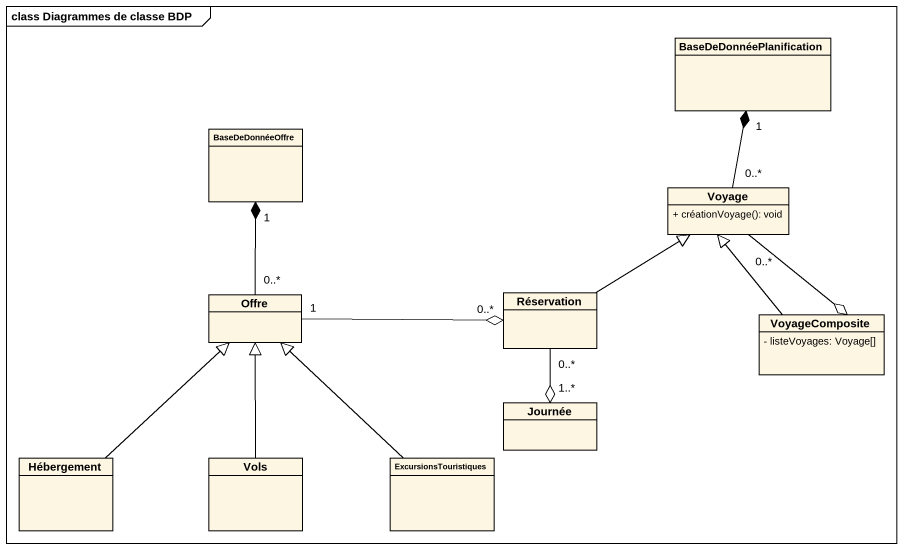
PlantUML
@startuml
mainframe class Diagrammes de classe BDP
hide circle
hide empty members
skinparam classAttributeIconSize 0
class BaseDeDonnéePlanification
class BaseDeDonnéeOffre
class Voyage {
  + créationVoyage(): void
}
class Offre
class Réservation
class VoyageComposite {
  - listeVoyages: Voyage[]
}
class Journée
class Hébergement
class Vols
class ExcursionsTouristiques
Voyage "0..*" -up-* "1" BaseDeDonnéePlanification
Voyage "0..*" --o VoyageComposite
Offre "0..*" -up-* "1" BaseDeDonnéeOffre
Offre "1" -right-o "0..*" Réservation
Réservation -up-|> Voyage
Réservation "0..*" --o "1..*" Journée
VoyageComposite -up-|> Voyage
Hébergement -up-|> Offre
Vols -up-|> Offre
ExcursionsTouristiques -up-|> Offre
@enduml
